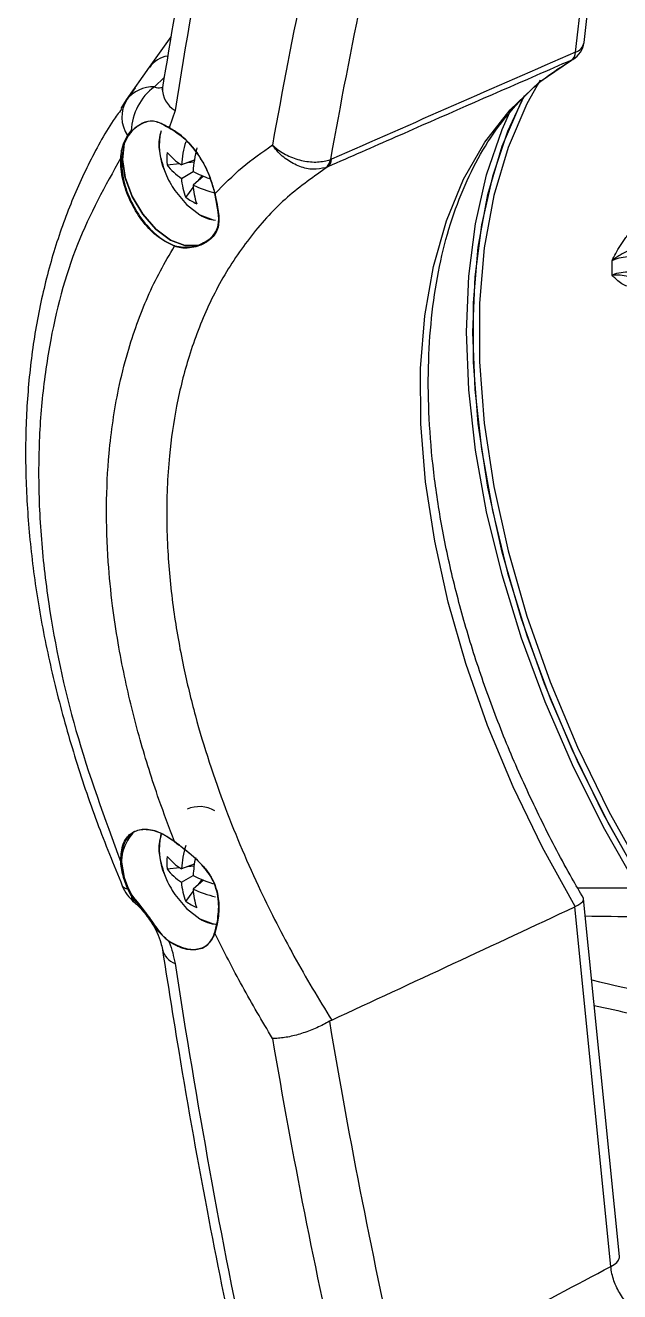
# Model space of a CAD drawing. Extents: x 6 to 134, y 3 to 97.
# Drawn here: x 8.142 to 9.468, y 4.748 to 7.578 of the extents above; entities that cross this region are included whole.
import ezdxf

# ---------------------------------------------------------------- set-up
doc = ezdxf.new("R2010")
doc.units = 0
doc.header["$MEASUREMENT"] = 0
doc.layers.add('OBJECT', color=7, linetype='CONTINUOUS')

msp = doc.modelspace()

# ---------------------------------------------------------------- linework, layer by layer
at = {"layer": 'OBJECT'}
for p, q in [((9.3698, 7.5173), (9.4244, 7.9999)), ((9.3889, 7.5392), (9.4405, 7.9946)), ((8.419, 7.4837), (8.467, 7.5517)), ((9.3607, 7.4998), (9.3641, 7.5015)), ((8.3679, 7.4108), (8.419, 7.4837)), ((8.4517, 7.4613), (8.4298, 7.4402)), ((8.3869, 7.438), (8.3634, 7.4044)), ((8.3558, 7.3914), (8.3679, 7.4108)), ((8.4761, 7.3874), (8.463, 7.3488)), ((8.3611, 7.3136), (8.3696, 7.3314)), ((8.371, 7.3309), (8.3625, 7.3132)), ((8.3696, 7.3314), (8.3782, 7.342)), ((8.3795, 7.3413), (8.371, 7.3309)), ((8.3625, 7.3129), (8.3562, 7.2811)), ((8.3611, 7.3136), (8.361, 7.3133)), ((8.3625, 7.3129), (8.3625, 7.3132)), ((8.5189, 7.2764), (8.4902, 7.2656)), ((8.5044, 7.2709), (8.5184, 7.2726)), ((8.8227, 7.2775), (8.8253, 7.2785)), ((8.4582, 7.2655), (8.4857, 7.2687)), ((8.4902, 7.2356), (8.5161, 7.2506)), ((8.817, 7.2614), (8.812, 7.2595)), ((8.5001, 7.193), (8.5166, 7.2152)), ((8.5398, 7.2402), (8.5161, 7.2206)), ((8.5279, 7.2304), (8.5363, 7.2416)), ((8.5622, 7.2111), (8.5623, 7.2106)), ((8.5626, 7.2104), (8.5625, 7.211)), ((8.5626, 7.2104), (8.5647, 7.2013)), ((8.5696, 7.1778), (8.5647, 7.2018)), ((8.5647, 7.2013), (8.5697, 7.177)), ((8.5693, 7.1773), (8.5693, 7.1769)), ((8.5698, 7.1766), (8.5697, 7.177)), ((8.527, 7.0858), (8.5269, 7.0858)), ((8.527, 7.0842), (8.5271, 7.0843)), ((8.3562, 5.7078), (8.3625, 5.6741)), ((8.4582, 5.6928), (8.4857, 5.6961)), ((8.5189, 5.7037), (8.4902, 5.6929)), ((8.5044, 5.6983), (8.5184, 5.6999)), ((8.5266, 5.711), (8.5267, 5.7109)), ((8.5271, 5.7112), (8.527, 5.7113)), ((8.361, 5.6738), (8.3611, 5.6734)), ((8.3696, 5.6492), (8.3611, 5.6734)), ((8.3625, 5.6737), (8.3625, 5.6741)), ((8.3625, 5.6737), (8.371, 5.6497)), ((8.4902, 5.663), (8.5161, 5.678)), ((8.5398, 5.6675), (8.5161, 5.648)), ((8.5279, 5.6577), (8.5363, 5.6689)), ((8.3782, 5.6332), (8.3696, 5.6492)), ((8.371, 5.6497), (8.3795, 5.6339)), ((8.5001, 5.6204), (8.5166, 5.6425)), ((9.3683, 5.6081), (9.3693, 5.6086)), ((9.4487, 4.8047), (9.3683, 5.6081)), ((9.468, 4.8274), (9.388, 5.6258)), ((8.5647, 5.5497), (8.5626, 5.5438)), ((8.5627, 5.545), (8.5644, 5.5501)), ((8.5647, 5.5508), (8.5696, 5.5701)), ((8.5697, 5.5692), (8.5647, 5.5497)), ((8.5693, 5.5701), (8.5693, 5.5698)), ((8.5697, 5.5692), (8.5698, 5.5695)), ((8.5624, 5.5447), (8.5622, 5.5443)), ((8.5625, 5.5435), (8.5626, 5.5438)), ((8.8256, 5.3552), (8.8204, 5.3525)), ((9.468, 4.8267), (9.468, 4.8274))]:
    msp.add_line(p, q, dxfattribs=at)
at = {"layer": 'OBJECT', "flags": 128}
for points in [[(9.3693, 5.6086), (9.2963, 5.7409), (9.2309, 5.8763), (9.1737, 6.0136), (9.1251, 6.1516), (9.0856, 6.2892), (9.0555, 6.425), (9.0351, 6.5579), (9.0246, 6.6869), (9.0241, 6.8106), (9.0335, 6.9282), (9.0527, 7.0385), (9.0817, 7.1406), (9.1202, 7.2336), (9.1677, 7.3167), (9.224, 7.3891), (9.2885, 7.4503), (9.3607, 7.4998)], [(9.2911, 7.455), (9.2615, 7.4022), (9.2195, 7.3046), (9.1877, 7.1972), (9.1663, 7.0808), (9.1556, 6.9565), (9.1556, 6.8254), (9.1663, 6.6887), (9.1877, 6.5476), (9.2195, 6.4034), (9.2615, 6.2574), (9.3133, 6.1109), (9.3744, 5.9651), (9.4443, 5.8215), (9.5223, 5.6812)], [(9.2553, 7.4199), (9.2181, 7.3401), (9.1842, 7.24), (9.1598, 7.1315), (9.145, 7.0153), (9.1401, 6.8924), (9.145, 6.7638), (9.1598, 6.6306), (9.1842, 6.4939), (9.2181, 6.3547), (9.2612, 6.2143), (9.3131, 6.0736), (9.3735, 5.934), (9.4419, 5.7965), (9.5176, 5.6623)], [(9.5109, 5.6745), (9.4325, 5.8155), (9.3622, 5.96), (9.3007, 6.1066), (9.2486, 6.254), (9.2064, 6.4009), (9.1744, 6.5459), (9.1529, 6.6878), (9.1421, 6.8253), (9.1421, 6.9572), (9.1529, 7.0822), (9.1744, 7.1993), (9.2064, 7.3074), (9.2486, 7.4055), (9.2567, 7.4209)], [(9.5093, 5.6511), (9.4326, 5.7865), (9.3634, 5.9252), (9.3022, 6.0661), (9.2496, 6.2081), (9.2059, 6.3499), (9.1715, 6.4905), (9.1468, 6.6286), (9.1319, 6.7631), (9.1269, 6.8929), (9.1319, 7.0169), (9.1468, 7.1342), (9.1715, 7.2437), (9.2059, 7.3446), (9.2259, 7.39)], [(8.3625, 7.3132), (8.3586, 7.278), (8.3647, 7.2374), (8.3803, 7.1952), (8.4039, 7.1554), (8.4333, 7.1219), (8.4657, 7.0978), (8.4979, 7.0853), (8.527, 7.0858)], [(8.5269, 7.0858), (8.4979, 7.0854), (8.4657, 7.0978), (8.4333, 7.1218), (8.404, 7.1553), (8.3804, 7.195), (8.3648, 7.2371), (8.3586, 7.2777), (8.3625, 7.3129)], [(8.4522, 7.2532), (8.4551, 7.2459), (8.4569, 7.2419)], [(8.4789, 7.2037), (8.5018, 7.177), (8.5314, 7.1543)], [(8.5623, 7.2113), (8.5623, 7.2113), (8.5622, 7.2112), (8.5622, 7.2112), (8.5622, 7.2111), (8.5623, 7.2111), (8.5623, 7.211), (8.5625, 7.211)], [(8.5647, 7.2013), (8.5645, 7.2013), (8.5645, 7.2014), (8.5644, 7.2014), (8.5644, 7.2015), (8.5644, 7.2015), (8.5645, 7.2016), (8.5646, 7.2017), (8.5647, 7.2018)], [(8.5314, 7.1543), (8.5609, 7.1429), (8.566, 7.1422)], [(8.4522, 5.6805), (8.4551, 5.6732), (8.4569, 5.6692)], [(8.4789, 5.6311), (8.5018, 5.6044), (8.5314, 5.5816)], [(8.5314, 5.5816), (8.5609, 5.5703), (8.566, 5.5695)], [(9.4487, 4.8047), (9.4563, 4.809), (9.4622, 4.8139), (9.4661, 4.8191), (9.4679, 4.8245), (9.468, 4.8267)]]:
    msp.add_lwpolyline(points, dxfattribs=at)
at = {"layer": 'OBJECT'}
for centre, radius, start, end in [((9.3392, 7.5449), 0.05, 299.7859, 353.537), ((9.3604, 7.5448), 0.029, 288.7255, 348.9203), ((8.4698, 7.4472), 0.0626, 99.8315, 144.4143), ((9.3474, 7.5178), 0.0224, 306.4862, 358.8182), ((8.4273, 7.3657), 0.0745, 88.0368, 142.7982), ((8.5068, 7.3371), 0.1287, 126.7342, 177.8204), ((8.5042, 7.4362), 0.0564, 177.639, 240.0282), ((8.4315, 7.3724), 0.0742, 148.8688, 213.555), ((8.3706, 7.332), 0.00117, 209.9511, 290.1152), ((8.3793, 7.3424), 0.00116, 202.8732, 281.3007), ((8.5763, 7.3083), 0.1358, 165.8073, 203.9455), ((8.4634, 7.3487), 0.000466, 167.2337, 299.5347), ((8.362, 7.3141), 0.00132, 221.3407, 290.8538), ((8.3621, 7.3144), 0.00132, 221.1788, 290.0743), ((8.7377, 7.2454), 0.2484, 163.105, 175.3395), ((8.8284, 7.2297), 0.313, 166.3344, 176.1645), ((8.3556, 7.2826), 0.00161, 242.0407, 294.0496), ((8.5975, 7.2795), 0.14, 174.2678, 185.7322), ((8.5749, 7.395), 0.1546, 221.0271, 236.7728), ((8.7954, 7.2816), 0.0276, 306.8589, 351.4434), ((8.8024, 7.2791), 0.0229, 309.5018, 358.568), ((8.5689, 7.3518), 0.1404, 217.9564, 235.8734), ((8.6493, 7.5205), 0.3009, 243.7253, 251.2562), ((8.6582, 7.3326), 0.2208, 204.276, 215.7186), ((8.6302, 7.2457), 0.1404, 184.1294, 202.0448), ((8.6224, 7.4451), 0.2484, 244.6633, 256.8972), ((8.6706, 7.2294), 0.1547, 183.2302, 198.9748), ((8.5818, 7.3067), 0.14, 234.27, 245.7353), ((8.5626, 7.2107), 0.00025, 208.1606, 280.5551), ((8.3727, 7.154), 0.1983, 6.7638, 16.8263), ((8.3728, 7.154), 0.1982, 6.8725, 16.66), ((8.5698, 7.1773), 0.000485, 119.6028, 183.0499), ((8.5697, 7.1774), 0.000493, 198.7978, 262.9727), ((8.5698, 7.1771), 0.000498, 198.7268, 262.7126), ((8.4761, 7.084), 0.00135, 124.3651, 185.4289), ((8.5278, 7.085), 0.00114, 138.2396, 224.5105), ((8.5279, 7.0851), 0.00114, 139.1636, 224.5908), ((11.0178, 7.0355), 1.5667, 179.4233, 180.5767), ((8.5305, 5.7646), 0.0675, 59.7393, 113.9302), ((8.4519, 5.7076), 0.0956, 137.2496, 200.7838), ((8.4517, 5.7077), 0.0953, 137.2182, 200.6607), ((8.5763, 5.7356), 0.1358, 165.8073, 203.9455), ((8.4751, 5.7539), 0.000304, 162.0372, 300.1177), ((8.7377, 5.6728), 0.2484, 163.105, 175.3395), ((8.5975, 5.7068), 0.14, 174.2678, 185.7322), ((8.5749, 5.8223), 0.1546, 221.0271, 236.7728), ((8.8214, 5.6578), 0.3059, 168.5322, 176.2193), ((8.3555, 5.709), 0.00147, 243.1815, 300.6268), ((8.5689, 5.7792), 0.1404, 217.9564, 235.8734), ((8.5373, 5.7011), 0.0145, 135.443, 137.0567), ((8.5159, 5.722), 0.0153, 314.3636, 316.0639), ((8.5203, 5.7178), 0.00946, 313.2799, 316.0361), ((8.3614, 5.6755), 0.00177, 255.9277, 305.7114), ((8.3615, 5.6752), 0.00178, 256.1833, 305.2798), ((8.6582, 5.76), 0.2208, 204.276, 215.7186), ((8.6302, 5.6731), 0.1404, 184.1294, 202.0448), ((8.6541, 5.9589), 0.313, 243.8382, 253.6675), ((8.4497, 5.6946), 0.1, 203.1474, 230.057), ((8.3687, 5.6621), 0.0129, 212.2308, 274.1906), ((8.3696, 5.6517), 0.00245, 269.5751, 304.9669), ((8.3777, 5.6356), 0.00238, 280.8225, 317.0468), ((8.4002, 5.6343), 0.022, 182.7093, 228.4842), ((8.6224, 5.8725), 0.2484, 244.6633, 256.8972), ((8.6706, 5.6567), 0.1547, 183.2302, 198.9748), ((8.5818, 5.734), 0.14, 234.27, 245.7353), ((8.4793, 5.5814), 0.091, 336.1488, 353.0814), ((8.4792, 5.5814), 0.0911, 336.4392, 352.888), ((8.5651, 5.5503), 0.000668, 122.4202, 233.8513), ((8.57, 5.5701), 0.000614, 174.3531, 250.118), ((8.5699, 5.5697), 0.000614, 173.8217, 249.8546), ((8.5698, 5.57), 0.000479, 113.8663, 162.8415), ((8.4646, 5.5298), 0.00159, 122.8004, 176.8539), ((8.563, 5.544), 0.000776, 161.051, 228.5067), ((8.563, 5.5444), 0.000658, 120.505, 157.6502), ((8.5631, 5.5444), 0.000772, 161.3746, 228.7398), ((8.4902, 5.5232), 0.0436, 193.1502, 251.0616)]:
    msp.add_arc(centre, radius, start, end, dxfattribs=at)
for centre, major_axis, ratio, start_param, end_param in [((19.1271, 14.4406), (8.6782, 15.0549), 0.435892, 2.22419, 2.288638), ((22.3524, 12.5787), (11.7585, 13.1395), 0.561291, 2.348868, 2.402736), ((22.4135, 12.5236), (11.7075, 13.0528), 0.561109, 2.349484, 2.404274), ((9.3492, 6.7623), (10.7401, 4.7129), 0.058267, 1.543316, 1.594013), ((9.1697, 6.4288), (10.5578, 4.9562), 0.070939, 4.646524, 4.6979), ((11.3134, 7.0349), (3.5048, 0.8364), 0.337357, 4.053846, 4.131752), ((19.1271, 14.4406), (5.5041, 16.751), 0.560269, 2.306716, 2.371164), ((13.7184, 7.5402), (5.4469, 1.2998), 0.337357, 3.722623, 3.804527), ((22.4135, 12.5434), (8.654, 14.9534), 0.719689, 2.425419, 2.481145), ((22.3524, 12.5787), (8.7039, 15.04), 0.71887, 2.42727, 2.481138), ((-20.258, -7.3219), (41.2178, 19.304), 0.050051, 5.477163, 5.493517)]:
    msp.add_ellipse(centre, major_axis=major_axis, ratio=ratio, start_param=start_param, end_param=end_param, dxfattribs=at)
for points, knots in [([(8.6641, 8.4073), (8.7134, 8.4167), (8.8123, 8.4355), (8.9692, 8.4411), (9.132, 8.4293), (9.2976, 8.3982), (9.4637, 8.3488), (9.63, 8.2814), (9.7974, 8.1951), (9.9617, 8.0916), (10.121, 7.9729), (10.2751, 7.8399), (10.4258, 7.691), (10.5733, 7.5248), (10.7165, 7.3435), (10.8059, 7.2113), (10.8507, 7.145)], [0, 0, 0, 0, 0.069874, 0.140224, 0.21209, 0.284485, 0.354361, 0.42473, 0.496663, 0.569139, 0.63829, 0.70792, 0.779053, 0.850702, 0.925062, 1, 1, 1, 1]), ([(8.6133, 8.3423), (8.5999, 8.2758), (8.561, 8.0828), (8.5047, 7.7806), (8.466, 7.5479), (8.4479, 7.4385)], [0, 0, 0, 0, 0.217961, 0.63241, 1, 1, 1, 1]), ([(10.7507, 7.0748), (10.7109, 7.1343), (10.631, 7.2539), (10.5005, 7.4225), (10.3622, 7.5823), (10.2176, 7.7287), (10.0688, 7.8602), (9.9159, 7.9768), (9.7578, 8.0789), (9.5984, 8.1635), (9.4397, 8.2301), (9.2822, 8.2794), (9.1242, 8.3118), (8.963, 8.3265), (8.8003, 8.323), (8.6943, 8.3027), (8.6412, 8.2926)], [0, 0, 0, 0, 0.069423, 0.139315, 0.210704, 0.282616, 0.352042, 0.421958, 0.493432, 0.565446, 0.634079, 0.703187, 0.773786, 0.844894, 0.922121, 1, 1, 1, 1]), ([(8.942, 8.1448), (8.9902, 8.1428), (9.0867, 8.1388), (9.2367, 8.1116), (9.3896, 8.0682), (9.5433, 8.0076), (9.6949, 7.9313), (9.8448, 7.8396), (9.9935, 7.7317), (10.1467, 7.6019), (10.3023, 7.4504), (10.404, 7.3312), (10.4551, 7.2713)], [0, 0, 0, 0, 0.095398, 0.1907956, 0.2889546, 0.3871132, 0.4825164, 0.5779195, 0.6761072, 0.7742954, 0.8866036, 1, 1, 1, 1]), ([(9.0111, 8.0728), (9.0319, 8.0728), (9.091, 8.0728), (9.192, 8.06), (9.3127, 8.0354), (9.4349, 7.9986), (9.5573, 7.9507), (9.679, 7.8916), (9.7997, 7.822), (9.9192, 7.7419), (10.0371, 7.6516), (10.1529, 7.5516), (10.2659, 7.4419), (10.3645, 7.337), (10.4234, 7.2655), (10.4473, 7.2365)], [0, 0, 0, 0, 0.044901, 0.127873, 0.210549, 0.292984, 0.3752, 0.456609, 0.537595, 0.618668, 0.699864, 0.781207, 0.862702, 0.944336, 1, 1, 1, 1]), ([(9.3607, 7.4998), (9.3345, 7.4883), (9.2034, 7.4311), (9.0222, 7.3516), (8.8671, 7.2834), (8.817, 7.2614)], [0, 0, 0, 0, 0.144675, 0.723378, 1, 1, 1, 1]), ([(9.3877, 5.6273), (9.3791, 5.6422), (9.3466, 5.6979), (9.2948, 5.797), (9.2352, 5.9249), (9.1831, 6.0542), (9.1386, 6.1838), (9.1021, 6.3126), (9.0738, 6.4397), (9.054, 6.5641), (9.0427, 6.6848), (9.04, 6.8008), (9.0459, 6.9113), (9.0602, 7.0153), (9.0827, 7.1122), (9.1132, 7.2011), (9.1515, 7.2816), (9.1971, 7.3532), (9.25, 7.4154), (9.3057, 7.4651), (9.346, 7.4902), (9.3641, 7.5015)], [0, 0, 0, 0, 0.019908, 0.074886, 0.12987, 0.184838, 0.239784, 0.2947, 0.34958, 0.404417, 0.459209, 0.513957, 0.568667, 0.623357, 0.678051, 0.732798, 0.787677, 0.842796, 0.898283, 0.95424, 1, 1, 1, 1]), ([(8.4298, 7.4402), (8.4312, 7.4397), (8.4374, 7.4372), (8.4432, 7.4381), (8.4477, 7.4389)], [0, 0, 0, 0, 0.221632, 1, 1, 1, 1]), ([(8.4479, 7.4385), (8.4479, 7.4384), (8.4475, 7.4349), (8.4461, 7.433), (8.4469, 7.4342), (8.447, 7.4343)], [0, 0, 0, 0, 0.021167, 0.881994, 1, 1, 1, 1]), ([(8.3562, 7.3902), (8.3501, 7.3817), (8.3222, 7.3432), (8.2809, 7.266), (8.2332, 7.1587), (8.1954, 7.0432), (8.1671, 6.9212), (8.149, 6.7934), (8.1411, 6.661), (8.1433, 6.5244), (8.1554, 6.3838), (8.1774, 6.2398), (8.2091, 6.0933), (8.2504, 5.9454), (8.2993, 5.799), (8.339, 5.7025), (8.3583, 5.6554)], [0, 0, 0, 0, 0.020808, 0.095118, 0.169975, 0.245228, 0.320706, 0.396201, 0.471351, 0.546424, 0.622072, 0.698096, 0.774373, 0.850762, 0.927114, 1, 1, 1, 1]), ([(8.3782, 7.342), (8.3888, 7.3502), (8.4074, 7.3648), (8.4326, 7.365), (8.4485, 7.3564), (8.461, 7.3498), (8.463, 7.3488)], [0, 0, 0, 0, 0.3537973, 0.6237222, 0.9400594, 1, 1, 1, 1]), ([(8.4637, 7.3483), (8.4534, 7.3539), (8.4342, 7.3645), (8.4115, 7.3636), (8.3905, 7.3515), (8.3815, 7.3432), (8.3795, 7.3413)], [0, 0, 0, 0, 0.352536, 0.661542, 0.924397, 1, 1, 1, 1]), ([(8.4448, 7.3415), (8.443, 7.3351), (8.4385, 7.3187), (8.4409, 7.288), (8.4488, 7.2645), (8.4526, 7.2533)], [0, 0, 0, 0, 0.252427, 0.64487, 1, 1, 1, 1]), ([(8.463, 7.3488), (8.475, 7.3411), (8.499, 7.3257), (8.5305, 7.2868), (8.5519, 7.2468), (8.5595, 7.221), (8.5625, 7.211)], [0, 0, 0, 0, 0.275398, 0.550788, 0.826421, 1, 1, 1, 1]), ([(8.5625, 7.2114), (8.5575, 7.2273), (8.5474, 7.259), (8.5196, 7.3022), (8.4904, 7.3324), (8.4711, 7.3439), (8.4637, 7.3483)], [0, 0, 0, 0, 0.276326, 0.552665, 0.828652, 1, 1, 1, 1]), ([(8.3548, 7.2812), (8.3553, 7.2868), (8.3563, 7.2982), (8.3594, 7.3082), (8.361, 7.3133)], [0, 0, 0, 0, 0.495275, 1, 1, 1, 1]), ([(8.5647, 7.2013), (8.5846, 7.2215), (8.6246, 7.2619), (8.6704, 7.294), (8.6934, 7.3102)], [0, 0, 0, 0, 0.498582, 1, 1, 1, 1]), ([(8.6934, 7.3102), (8.6935, 7.3101), (8.6961, 7.3075), (8.7069, 7.2982), (8.7294, 7.2844), (8.7617, 7.2738), (8.7948, 7.2705), (8.8134, 7.2752), (8.8227, 7.2775)], [0, 0, 0, 0, 0.003162, 0.08142, 0.31407, 0.54381, 0.771874, 1, 1, 1, 1]), ([(8.812, 7.2595), (8.8029, 7.2576), (8.7848, 7.2538), (8.754, 7.2608), (8.7246, 7.2764), (8.7049, 7.2948), (8.6957, 7.3068), (8.6935, 7.31), (8.6934, 7.3102)], [0, 0, 0, 0, 0.228228, 0.456399, 0.686137, 0.918664, 0.996837, 1, 1, 1, 1]), ([(8.3548, 7.2812), (8.3201, 7.2188), (8.25, 7.0926), (8.199, 6.8987), (8.176, 6.7275), (8.1696, 6.5867), (8.1748, 6.4393), (8.1969, 6.2453), (8.2476, 6.0007), (8.3188, 5.8061), (8.3548, 5.7077)], [0, 0, 0, 0, 0.158308, 0.320393, 0.4075, 0.494607, 0.584228, 0.67385, 0.834938, 1, 1, 1, 1]), ([(8.4748, 7.0839), (8.4627, 7.0897), (8.4386, 7.1014), (8.4045, 7.1362), (8.377, 7.1792), (8.359, 7.227), (8.3542, 7.2615), (8.3547, 7.2785), (8.3548, 7.2812)], [0, 0, 0, 0, 0.192555, 0.385109, 0.577707, 0.770474, 0.963486, 1, 1, 1, 1]), ([(8.3562, 7.2811), (8.3567, 7.2663), (8.3577, 7.2366), (8.3743, 7.1884), (8.4, 7.1442), (8.4329, 7.1085), (8.4593, 7.0914), (8.4732, 7.086), (8.4754, 7.0851)], [0, 0, 0, 0, 0.19323, 0.386467, 0.579539, 0.772364, 0.965005, 1, 1, 1, 1]), ([(8.817, 7.2614), (8.7862, 7.2398), (8.7239, 7.1962), (8.6445, 7.1099), (8.5881, 7.0259), (8.5419, 6.9353), (8.5065, 6.8432), (8.4781, 6.7302), (8.4638, 6.6308), (8.4564, 6.5229), (8.4574, 6.4083), (8.4707, 6.2742), (8.4923, 6.151), (8.528, 6.0032), (8.5826, 5.8354), (8.6487, 5.6803), (8.7146, 5.5464), (8.7675, 5.4497), (8.8111, 5.3789), (8.8256, 5.3552)], [0, 0, 0, 0, 0.070342, 0.142185, 0.213874, 0.249509, 0.316988, 0.377484, 0.434213, 0.469591, 0.536582, 0.596635, 0.652944, 0.700936, 0.790973, 0.870893, 0.903047, 0.967591, 1, 1, 1, 1]), ([(8.527, 7.0858), (8.5383, 7.0912), (8.5606, 7.1019), (8.5742, 7.1293), (8.5737, 7.1545), (8.5706, 7.1717), (8.5696, 7.1774)], [0, 0, 0, 0, 0.307575, 0.605514, 0.870211, 1, 1, 1, 1]), ([(8.5698, 7.1766), (8.571, 7.1699), (8.5734, 7.1562), (8.5742, 7.1387), (8.5715, 7.1227), (8.5645, 7.1091), (8.5534, 7.0978), (8.5408, 7.0895), (8.5312, 7.0859), (8.5271, 7.0843)], [0, 0, 0, 0, 0.152382, 0.309304, 0.460169, 0.616337, 0.751913, 0.891628, 1, 1, 1, 1]), ([(8.5325, 7.1534), (8.5379, 7.1504), (8.5491, 7.1443), (8.5602, 7.143), (8.566, 7.1424)], [0, 0, 0, 0, 0.484576, 1, 1, 1, 1]), ([(9.4512, 7.0512), (9.4513, 7.0513), (9.454, 7.0569), (9.4629, 7.0747), (9.4776, 7.0992), (9.4984, 7.1218), (9.5109, 7.1295), (9.5171, 7.1333)], [0, 0, 0, 0, 0.002802, 0.172015, 0.55712, 0.778452, 1, 1, 1, 1]), ([(8.4748, 5.754), (8.4629, 5.7854), (8.4342, 5.8613), (8.3957, 5.9849), (8.3669, 6.1015), (8.3479, 6.201), (8.3352, 6.2865), (8.3251, 6.3885), (8.3215, 6.5029), (8.3277, 6.6328), (8.3447, 6.7475), (8.3681, 6.842), (8.3903, 6.9105), (8.4147, 6.9715), (8.4425, 7.0298), (8.464, 7.0658), (8.4748, 7.0839)], [0, 0, 0, 0, 0.062169, 0.150354, 0.244924, 0.29535, 0.351758, 0.419932, 0.50785, 0.596524, 0.708699, 0.776564, 0.832035, 0.887658, 0.94375, 1, 1, 1, 1]), ([(8.527, 7.0842), (8.5208, 7.0826), (8.5083, 7.0794), (8.4901, 7.0794), (8.4793, 7.0826), (8.4748, 7.0839)], [0, 0, 0, 0, 0.36015, 0.73065, 1, 1, 1, 1]), ([(8.4754, 7.0851), (8.4881, 7.0828), (8.5055, 7.0795), (8.5224, 7.0845), (8.5269, 7.0858)], [0, 0, 0, 0, 0.7307965, 1, 1, 1, 1]), ([(9.5368, 7.0946), (9.5322, 7.093), (9.5221, 7.0896), (9.4994, 7.0794), (9.4776, 7.0698), (9.4599, 7.0583), (9.4541, 7.0537), (9.4513, 7.0513), (9.4512, 7.0512)], [0, 0, 0, 0, 0.152597, 0.335216, 0.766583, 0.880806, 0.996721, 1, 1, 1, 1]), ([(9.5322, 7.0506), (9.527, 7.0531), (9.5165, 7.058), (9.4965, 7.0608), (9.4761, 7.0597), (9.4608, 7.0558), (9.4533, 7.0522), (9.4512, 7.0512)], [0, 0, 0, 0, 0.22747, 0.454853, 0.682237, 0.909584, 1, 1, 1, 1]), ([(9.4512, 7.0197), (9.4533, 7.0206), (9.4608, 7.0237), (9.4761, 7.027), (9.4965, 7.0272), (9.5165, 7.0238), (9.527, 7.0187), (9.5322, 7.0162)], [0, 0, 0, 0, 0.090605, 0.317992, 0.545361, 0.772689, 1, 1, 1, 1]), ([(9.4512, 7.0197), (9.4513, 7.0197), (9.4541, 7.02), (9.4599, 7.0202), (9.4776, 7.0197), (9.4953, 7.0148), (9.5095, 7.0125), (9.5109, 7.0122)], [0, 0, 0, 0, 0.0046134, 0.1676776, 0.3283615, 0.935191, 1, 1, 1, 1]), ([(9.5171, 6.9986), (9.5109, 6.9964), (9.4984, 6.9921), (9.4776, 6.9958), (9.4629, 7.0071), (9.454, 7.0167), (9.4513, 7.0197), (9.4512, 7.0197)], [0, 0, 0, 0, 0.221548, 0.44288, 0.827985, 0.997198, 1, 1, 1, 1]), ([(8.3548, 5.7077), (8.3553, 5.7205), (8.3563, 5.7462), (8.373, 5.7717), (8.3989, 5.7835), (8.432, 5.7797), (8.4586, 5.7661), (8.4726, 5.7556), (8.4748, 5.754)], [0, 0, 0, 0, 0.19324, 0.386487, 0.579566, 0.772391, 0.965024, 1, 1, 1, 1]), ([(8.4754, 5.7537), (8.4634, 5.7616), (8.4394, 5.7775), (8.4056, 5.7833), (8.3782, 5.7747), (8.3604, 5.7514), (8.3556, 5.7259), (8.3561, 5.7102), (8.3562, 5.7078)], [0, 0, 0, 0, 0.192566, 0.385131, 0.577738, 0.770507, 0.963514, 1, 1, 1, 1]), ([(8.4453, 5.7713), (8.4433, 5.7641), (8.4385, 5.747), (8.4409, 5.7153), (8.4488, 5.6918), (8.4526, 5.6806)], [0, 0, 0, 0, 0.275267, 0.65572, 1, 1, 1, 1]), ([(8.4748, 5.754), (8.4809, 5.7493), (8.4934, 5.7398), (8.5116, 5.7256), (8.5225, 5.7155), (8.527, 5.7113)], [0, 0, 0, 0, 0.3612598, 0.7378287, 1, 1, 1, 1]), ([(8.5269, 5.7113), (8.5141, 5.7224), (8.4966, 5.7377), (8.4799, 5.7503), (8.4754, 5.7537)], [0, 0, 0, 0, 0.728741, 1, 1, 1, 1]), ([(8.361, 5.6738), (8.3594, 5.6796), (8.3563, 5.6912), (8.3553, 5.7022), (8.3548, 5.7077)], [0, 0, 0, 0, 0.4953429, 1, 1, 1, 1]), ([(8.5696, 5.5704), (8.5717, 5.5846), (8.576, 5.6131), (8.5665, 5.6604), (8.5458, 5.692), (8.5311, 5.707), (8.527, 5.7112)], [0, 0, 0, 0, 0.306652, 0.614034, 0.892132, 1, 1, 1, 1]), ([(8.5271, 5.7112), (8.5329, 5.7052), (8.5447, 5.693), (8.5585, 5.6724), (8.5681, 5.65), (8.5729, 5.6281), (8.5741, 5.6069), (8.573, 5.5873), (8.5708, 5.5754), (8.5698, 5.5695)], [0, 0, 0, 0, 0.152268, 0.309201, 0.454216, 0.604716, 0.734315, 0.866596, 1, 1, 1, 1]), ([(8.463, 5.5299), (8.4524, 5.5395), (8.4343, 5.556), (8.4132, 5.5907), (8.3922, 5.6141), (8.3817, 5.6284), (8.3782, 5.6332)], [0, 0, 0, 0, 0.3569306, 0.612992, 0.8701697, 1, 1, 1, 1]), ([(8.3795, 5.6339), (8.3899, 5.6212), (8.4086, 5.5986), (8.4335, 5.5622), (8.4494, 5.5408), (8.4617, 5.5325), (8.4637, 5.5311)], [0, 0, 0, 0, 0.35074, 0.624871, 0.939556, 1, 1, 1, 1]), ([(9.3743, 5.6507), (9.4066, 5.6504), (9.4515, 5.6501), (9.4967, 5.6509), (9.5093, 5.6511)], [0, 0, 0, 0, 0.720238, 1, 1, 1, 1]), ([(8.3855, 5.6177), (8.3912, 5.6127), (8.4007, 5.6044), (8.4097, 5.5921), (8.4133, 5.5871)], [0, 0, 0, 0, 0.599951, 1, 1, 1, 1]), ([(9.3693, 5.6086), (9.3712, 5.6097), (9.3752, 5.6118), (9.38, 5.6151), (9.3838, 5.6182), (9.3865, 5.6211), (9.3879, 5.6238), (9.3882, 5.6258), (9.3876, 5.6268), (9.3874, 5.6272)], [0, 0, 0, 0, 0.149287, 0.30297, 0.452243, 0.605711, 0.75771, 0.913724, 1, 1, 1, 1]), ([(8.4133, 5.5871), (8.4156, 5.5843), (8.4243, 5.5734), (8.4356, 5.5521), (8.4448, 5.5284), (8.4467, 5.5178), (8.4476, 5.5131)], [0, 0, 0, 0, 0.119952, 0.458042, 0.759915, 1, 1, 1, 1]), ([(8.5325, 5.5807), (8.5379, 5.5778), (8.5498, 5.5713), (8.5617, 5.57), (8.5683, 5.5693)], [0, 0, 0, 0, 0.453715, 1, 1, 1, 1]), ([(8.6934, 5.3144), (8.6706, 5.353), (8.6248, 5.4304), (8.5847, 5.5099), (8.5647, 5.5497)], [0, 0, 0, 0, 0.498582, 1, 1, 1, 1]), ([(8.5625, 5.5435), (8.5574, 5.5348), (8.5472, 5.5176), (8.5193, 5.5096), (8.4899, 5.5148), (8.4704, 5.5257), (8.463, 5.5299)], [0, 0, 0, 0, 0.276322, 0.552658, 0.828641, 1, 1, 1, 1]), ([(8.463, 5.5299), (8.463, 5.5297), (8.4693, 5.5134), (8.4727, 5.4976), (8.4761, 5.4819)], [0, 0, 0, 0, 0.008018, 1, 1, 1, 1]), ([(8.4637, 5.5311), (8.4756, 5.5249), (8.4995, 5.5125), (8.5308, 5.5125), (8.5521, 5.5244), (8.5596, 5.539), (8.5625, 5.5446)], [0, 0, 0, 0, 0.275405, 0.550801, 0.826443, 1, 1, 1, 1]), ([(8.4478, 5.5129), (8.4584, 5.4452), (8.4893, 5.2489), (8.5434, 4.9429), (8.591, 4.7084), (8.6134, 4.5982)], [0, 0, 0, 0, 0.218223, 0.632586, 1, 1, 1, 1]), ([(9.4118, 5.388), (9.4675, 5.3754), (9.5727, 5.3516), (9.6811, 5.3348), (9.7321, 5.3269)], [0, 0, 0, 0, 0.529285, 1, 1, 1, 1]), ([(8.8204, 5.3525), (8.8161, 5.35), (8.8074, 5.3451), (8.7928, 5.3381), (8.7776, 5.3318), (8.7621, 5.3263), (8.7465, 5.3216), (8.7313, 5.3179), (8.7166, 5.3154), (8.704, 5.3142), (8.6966, 5.3142), (8.6935, 5.3144), (8.6934, 5.3144)], [0, 0, 0, 0, 0.107947, 0.219112, 0.327034, 0.437926, 0.548974, 0.662956, 0.779436, 0.899054, 0.996513, 1, 1, 1, 1]), ([(9.4905, 4.7169), (9.4869, 4.7208), (9.4795, 4.7288), (9.47, 4.7425), (9.4618, 4.7573), (9.4554, 4.7727), (9.4506, 4.7889), (9.4494, 4.7994), (9.4487, 4.8047)], [0, 0, 0, 0, 0.160966, 0.326606, 0.487302, 0.652756, 0.823513, 1, 1, 1, 1])]:
    msp.add_open_spline(points, degree=3, knots=knots, dxfattribs=at)

doc.saveas('drawing.dxf')
